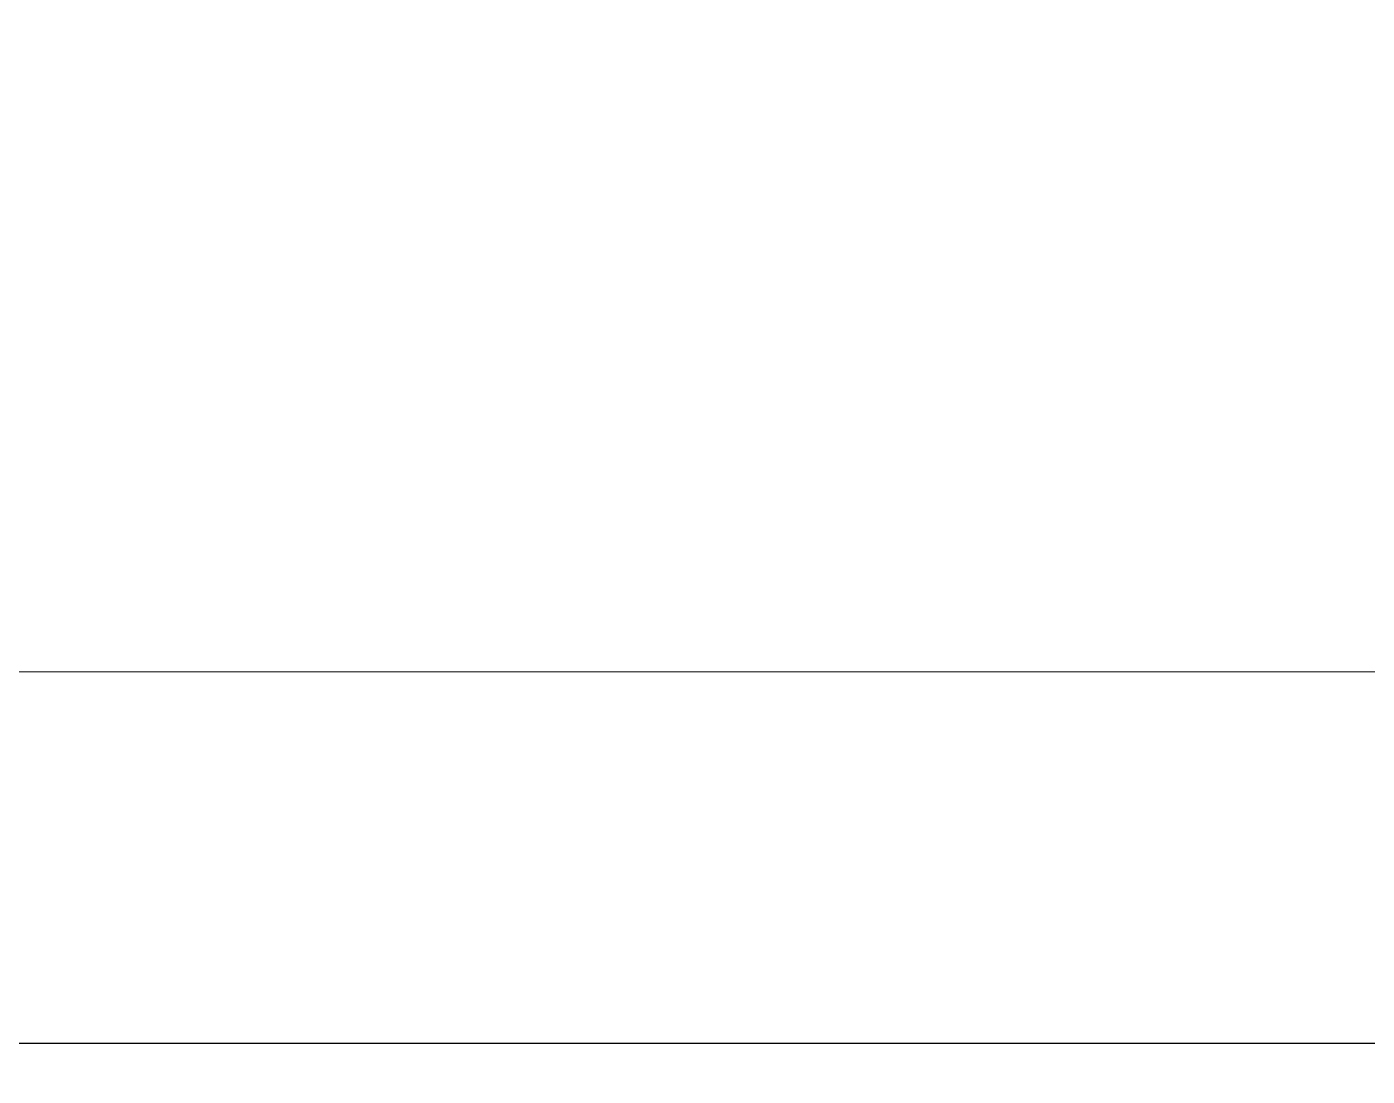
# Model space of a CAD drawing. Extents: x -225 to 1905, y -1183 to 75.
# Drawn here: x 1365.3 to 1426.6, y -738.5 to -690.5 of the extents above; entities that cross this region are included whole.
import ezdxf

# ---------------------------------------------------------------- set-up
doc = ezdxf.new("R2010")
doc.units = 0
doc.layers.add('IQ_200_3D', color=1, linetype='Continuous')
doc.layers.add('IQ_204_2D', color=7, linetype='Continuous')

# ---------------------------------------------------------------- blocks, each defined once
blk = doc.blocks.new('NMPWDRE5_INT')
at = {"layer": 'IQ_204_2D'}
blk.add_line((557, -737), (3, -737), dxfattribs=at)
at = {"layer": 'IQ_200_3D', "lineweight": 9}
mesh = blk.add_polyface(dxfattribs=at)
corners = [(560, -737, 1493), (0, -737, 1493), (0, -5, 1493), (560, -5, 1493)]
mesh.append_faces([[corners[k] for k in face] for face in [(0, 1, 2, 3)]])
mesh = blk.add_polyface(dxfattribs=at)
corners = [(560, -5, 1785), (0, -5, 1785), (0, -737, 1785), (560, -737, 1785)]
mesh.append_faces([[corners[k] for k in face] for face in [(0, 1, 2, 3)]])
mesh = blk.add_polyface(dxfattribs=at)
corners = [(3, -737, 1493), (557, -737, 1493), (557, -5, 1493), (3, -5, 1493)]
mesh.append_faces([[corners[k] for k in face] for face in [(0, 1, 2, 3)]])
mesh = blk.add_polyface(dxfattribs=at)
corners = [(3, -77, 150), (557, -77, 150), (557, -737, 150), (3, -737, 150)]
mesh.append_faces([[corners[k] for k in face] for face in [(0, 1, 2, 3)]])
mesh = blk.add_polyface(dxfattribs=at)
corners = [(3, -720, 710), (557, -720, 710), (557, -80, 710), (3, -80, 710)]
mesh.append_faces([[corners[k] for k in face] for face in [(0, 1, 2, 3)]])
mesh = blk.add_polyface(dxfattribs=at)
corners = [(3, -80, 1443), (557, -80, 1443), (557, -720, 1443), (3, -720, 1443)]
mesh.append_faces([[corners[k] for k in face] for face in [(0, 1, 2, 3)]])
mesh = blk.add_polyface(dxfattribs=at)
corners = [(3, -720, 1443), (557, -720, 1443), (557, -720, 710), (3, -720, 710)]
mesh.append_faces([[corners[k] for k in face] for face in [(0, 1, 2, 3)]])
mesh = blk.add_polyface(dxfattribs=at)
corners = [(560, -737, 1785), (0, -737, 1785), (0, -737, 1493), (560, -737, 1493)]
mesh.append_faces([[corners[k] for k in face] for face in [(0, 1, 2, 3)]])
mesh = blk.add_polyface(dxfattribs=at)
corners = [(3, -737, 150), (557, -737, 150), (557, -737, 1493), (3, -737, 1493)]
mesh.append_faces([[corners[k] for k in face] for face in [(0, 1, 2, 3)]])
mesh = blk.add_polyface(dxfattribs=at)
corners = [(558, -794.5, 188), (4, -794.5, 188), (4, -737, 188), (558, -737, 188)]
mesh.append_faces([[corners[k] for k in face] for face in [(0, 1, 2, 3)]])
mesh = blk.add_polyface(dxfattribs=at)
corners = [(558, -737, 188), (4, -737, 188), (4, -737, 758.131), (558, -737, 758.131)]
mesh.append_faces([[corners[k] for k in face] for face in [(0, 1, 2, 3)]])
mesh = blk.add_polyface(dxfattribs=at)
corners = [(558, -737, 758.131), (4, -737, 758.131), (4, -793.853, 774.035), (558, -793.853, 774.035)]
mesh.append_faces([[corners[k] for k in face] for face in [(0, 1, 2, 3)]])

msp = doc.modelspace()

# ---------------------------------------------------------------- block references
msp.add_blockref('NMPWDRE5_INT', (1120, 0))

doc.saveas('drawing.dxf')
